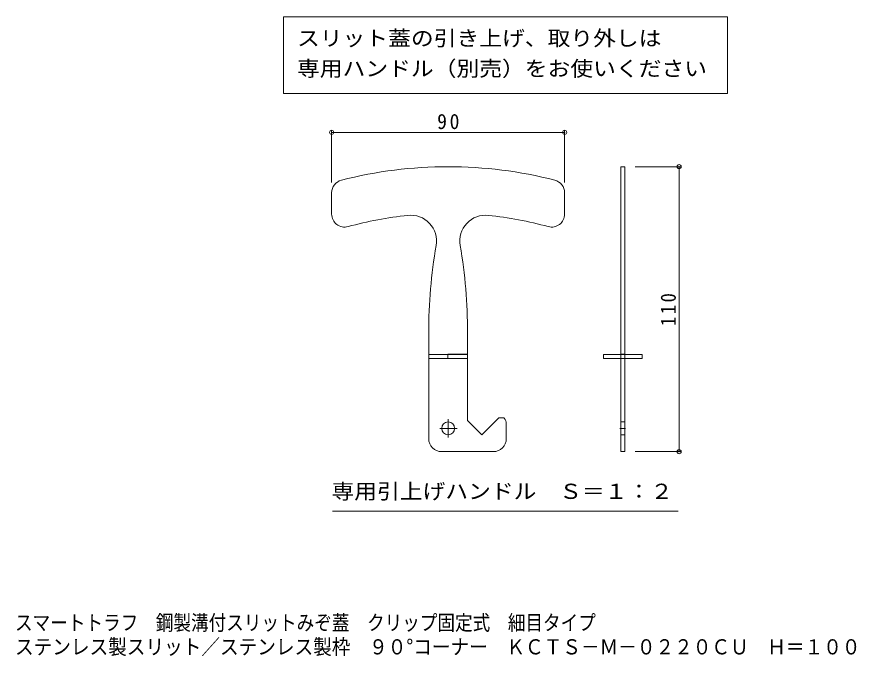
# Model space of a CAD drawing. Units: millimetres on the paper, enlarged 5 times, with parts at other scales. Extents: x -1053 to 1942, y -1375 to 1322.
# Drawn here: x 352 to 1162, y -1375 to -758 of the extents above; entities that cross this region are included whole.
import ezdxf
from ezdxf.enums import TextEntityAlignment as Align

# ---------------------------------------------------------------- set-up
doc = ezdxf.new("R2010")
doc.units = ezdxf.units.MM
doc.header["$LTSCALE"] = 5
doc.header["$PDMODE"] = 32
doc.header["$PDSIZE"] = 4
for name, color, linetype, lineweight in [('D-4', 7, 'Continuous', 18), ('D-5', 4, 'Continuous', 18), ('D-E', 4, 'Continuous', 18)]:
    doc.layers.add(name, color=color, linetype=linetype, lineweight=lineweight)
doc.layers.add('F-5_F-5ﾚｲﾔ', color=2, linetype='Continuous')
doc.styles.add('ＭＳ ゴシック', font='')
doc.styles.get('ＭＳ ゴシック').set_extended_font_data('MS Gothic')

msp = doc.modelspace()

# ---------------------------------------------------------------- linework, layer by layer
at = {"layer": 'D-4'}
for p, q in [((655.785, -867.776), (655.785, -917.569)), ((880.785, -869.276), (655.785, -869.276)), ((880.785, -867.776), (880.785, -917.569)), ((992.861, -902.413), (948.907, -902.413)), ((991.361, -1177.413), (991.361, -902.413)), ((992.861, -1177.413), (948.907, -1177.413))]:
    msp.add_line(p, q, dxfattribs=at)
for p in [(655.785, -869.276), (880.785, -869.276), (991.361, -902.413), (991.361, -1177.413)]:
    msp.add_point(p, dxfattribs=at)
at = {"layer": 'D-5', "color": 7}
for p, q in [((609.206, -831.727), (609.206, -757.701)), ((609.206, -757.701), (1037.94, -757.701)), ((1037.94, -757.701), (1037.94, -831.727)), ((1037.94, -831.727), (609.206, -831.727)), ((990.573, -1234.909), (656.573, -1234.909))]:
    msp.add_line(p, q, dxfattribs=at)
at = {"layer": 'D-E'}
for p, q in [((935.157, -902.413), (935.157, -1083.628)), ((935.157, -902.413), (938.907, -902.413)), ((938.907, -902.413), (938.907, -1083.628)), ((655.785, -948.135), (655.785, -927.569)), ((880.785, -927.569), (880.785, -948.135)), ((749.535, -1164.914), (749.535, -1062.602)), ((787.035, -1062.602), (787.035, -1083.378)), ((768.035, -1083.378), (768.035, -1083.628)), ((768.035, -1083.378), (787.035, -1083.378)), ((768.035, -1083.628), (768.035, -1087.378)), ((918.282, -1083.628), (918.282, -1087.378)), ((918.282, -1083.628), (955.782, -1083.628)), ((935.157, -1083.378), (938.907, -1083.378)), ((935.157, -1087.378), (935.157, -1083.628)), ((955.782, -1083.628), (955.782, -1087.378)), ((749.535, -1087.378), (787.035, -1087.378)), ((787.035, -1087.378), (787.035, -1147.414)), ((918.282, -1087.378), (955.782, -1087.378)), ((935.157, -1087.378), (935.157, -1177.413)), ((768.285, -1146.164), (768.285, -1163.664)), ((800.874, -1161.252), (787.035, -1147.414)), ((817.213, -1144.914), (800.874, -1161.252)), ((824.463, -1164.914), (824.463, -1150.52)), ((935.157, -1148.664), (938.907, -1148.664)), ((760.142, -1154.914), (777.035, -1154.914)), ((934.144, -1154.914), (939.57, -1154.914)), ((935.157, -1161.252), (938.907, -1161.252)), ((811.963, -1177.413), (762.035, -1177.413)), ((935.157, -1177.413), (938.907, -1177.413))]:
    msp.add_line(p, q, dxfattribs=at)
for points in [[(749.535, -1083.628), (787.035, -1083.628), (787.035, -1087.378)], [(938.907, -1083.628), (938.907, -1087.378), (938.907, -1177.413)], [(822.266, -1145.217), (821.963, -1144.914), (817.213, -1144.914)]]:
    msp.add_lwpolyline(points, dxfattribs=at)
msp.add_circle((768.285, -1154.914), 6.25, dxfattribs=at)
for centre, radius, start, end in [((768.285, -1315.19), 412.812, 75.53404, 104.46596), ((668.285, -927.569), 12.5, 104.46596, 180), ((868.285, -927.569), 12.5, 0, 75.53404), ((668.285, -948.135), 12.5, 180, 285.23971), ((868.285, -948.135), 12.5, 254.76029, 0), ((768.285, -1315.19), 367.933, 96.06782, 105.23971), ((732.035, -974.178), 25, 350.30368, 96.06782), ((804.535, -974.178), 25, 83.93218, 189.69632), ((768.285, -1315.19), 367.933, 74.76029, 83.93218), ((1249.535, -1062.602), 499.999, 170.30368, 180), ((287.036, -1062.602), 499.999, 0, 9.69632), ((816.963, -1150.52), 7.5, 0, 45), ((762.035, -1164.914), 12.5, 180, 270), ((811.963, -1164.914), 12.5, 270, 0)]:
    msp.add_arc(centre, radius, start, end, dxfattribs=at)

# ---------------------------------------------------------------- texts
at = {"layer": 'D-4', "color": 2, "insert": (757.66, -866.276), "char_height": 14.66, "attachment_point": 7, "style": 'ＭＳ ゴシック'}
msp.add_mtext('\\T1.27;\\W0.95;90', dxfattribs=at)
at = {"layer": 'D-4', "color": 2, "insert": (988.361, -1056.163), "char_height": 14.66, "attachment_point": 7, "rotation": 90, "style": 'ＭＳ ゴシック'}
msp.add_mtext('\\T1.27;\\W0.9;110', dxfattribs=at)
at = {"layer": 'D-5', "color": 2, "style": 'ＭＳ ゴシック', "width": 1.1}
for s, p in [('スリット蓋の引き上げ、取り外しは', (622.323, -790.088)), ('専用ハンドル（別売）をお使いください', (622.323, -819.389)), ('専用引上げハンドル\u3000Ｓ＝１：２', (655.573, -1227.409))]:
    msp.add_text(s, height=14.66, dxfattribs=at).set_placement(p, align=Align.BOTTOM_LEFT)
at = {"layer": 'F-5_F-5ﾚｲﾔ', "style": 'ＭＳ ゴシック'}
for s, width, p in [('スマートトラフ\u3000鋼製溝付スリットみぞ蓋\u3000クリップ固定式\u3000細目タイプ', 0.85, (350, -1354.18)), ('ステンレス製スリット／ステンレス製枠\u3000９０°コーナー\u3000ＫＣＴＳ－Ｍ－０２２０ＣＵ\u3000Ｈ＝１００', 0.9, (350, -1377.5))]:
    msp.add_text(s, height=14.66, dxfattribs=dict(at, width=width)).set_placement(p, align=Align.BOTTOM_LEFT)

doc.saveas('drawing.dxf')
